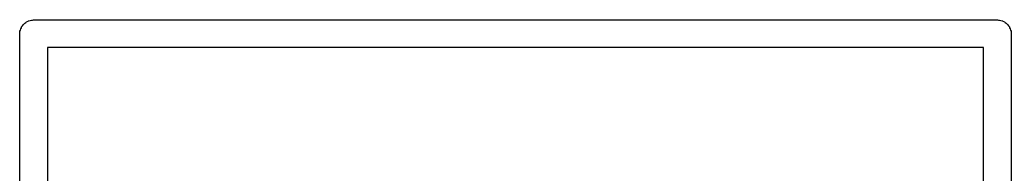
# Model space of a CAD drawing. Extents: x 104.9 to 182.6, y -105.1 to -62.1.
# Drawn here: x 138.043 to 139.843, y -76.11 to -75.83 of the extents above; entities that cross this region are included whole.
import ezdxf

# ---------------------------------------------------------------- set-up
doc = ezdxf.new("R2010")
doc.units = 0
doc.header["$MEASUREMENT"] = 0
doc.layers.add('BLACK', color=7, linetype='CONTINUOUS')

msp = doc.modelspace()

# ---------------------------------------------------------------- linework, layer by layer
at = {"layer": 'Black'}
for p, q in [((138.054, -75.8348), (138.055, -75.8333)), ((138.055, -75.8333), (138.058, -75.8326)), ((138.058, -75.8326), (138.059, -75.8315)), ((138.059, -75.8315), (138.062, -75.8311)), ((138.062, -75.8311), (138.064, -75.8304)), ((138.064, -75.8304), (138.066, -75.8304)), ((138.066, -75.8304), (138.068, -75.83)), ((138.068, -75.83), (139.818, -75.83)), ((139.818, -75.83), (139.82, -75.8304)), ((139.82, -75.8304), (139.822, -75.8304)), ((139.822, -75.8304), (139.824, -75.8311)), ((139.824, -75.8311), (139.827, -75.8315)), ((139.827, -75.8315), (139.828, -75.8326)), ((139.828, -75.8326), (139.831, -75.8333)), ((139.831, -75.8333), (139.832, -75.8348)), ((138.043, -75.8507), (138.044, -75.8486)), ((138.043, -75.8528), (138.043, -75.8507)), ((138.044, -75.8486), (138.045, -75.8464)), ((138.045, -75.8464), (138.046, -75.8446)), ((138.046, -75.8425), (138.048, -75.8408)), ((138.046, -75.8446), (138.046, -75.8425)), ((138.048, -75.8408), (138.049, -75.8389)), ((138.049, -75.8389), (138.051, -75.8375)), ((138.051, -75.8375), (138.052, -75.8358)), ((138.052, -75.8358), (138.054, -75.8348)), ((139.832, -75.8348), (139.834, -75.8358)), ((139.834, -75.8358), (139.835, -75.8375)), ((139.835, -75.8375), (139.837, -75.8389)), ((139.837, -75.8389), (139.838, -75.8408)), ((139.838, -75.8408), (139.84, -75.8425)), ((139.84, -75.8425), (139.84, -75.8446)), ((139.84, -75.8446), (139.841, -75.8464)), ((139.841, -75.8464), (139.842, -75.8486)), ((139.842, -75.8486), (139.843, -75.8507)), ((139.843, -75.8507), (139.843, -75.8528)), ((138.043, -75.855), (138.043, -75.8528)), ((138.043, -80.355), (138.043, -75.855)), ((139.843, -75.8528), (139.843, -75.855)), ((139.843, -75.855), (139.843, -80.355)), ((138.093, -75.88), (138.093, -80.33)), ((139.793, -75.88), (138.093, -75.88)), ((139.793, -80.33), (139.793, -75.88))]:
    msp.add_line(p, q, dxfattribs=at)

doc.saveas('drawing.dxf')
